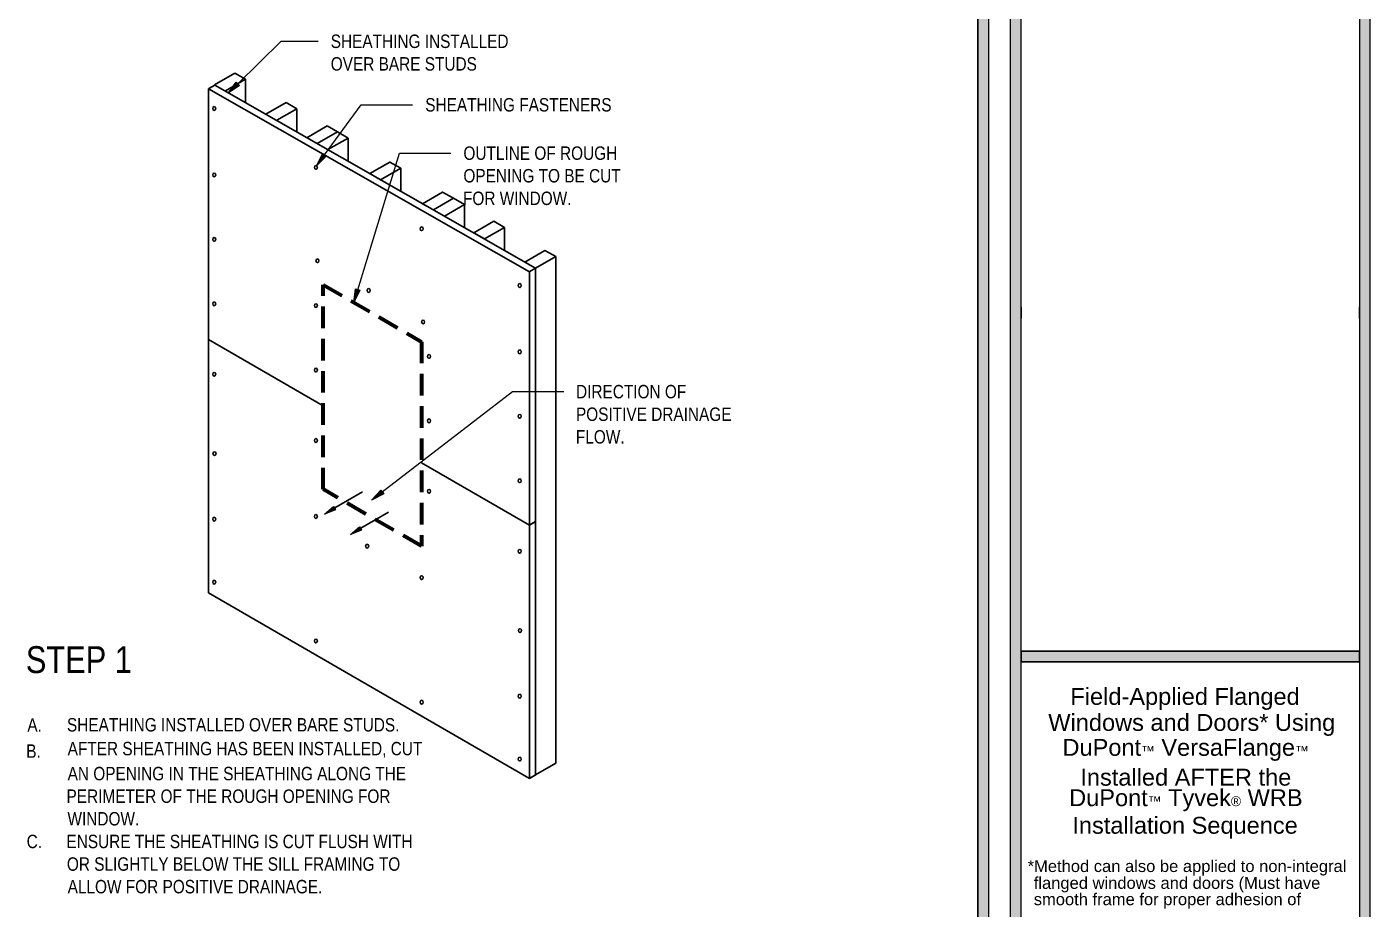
# Model space of a CAD drawing. Header units: inches. Extents: x -20.7 to 76.3, y -55.2 to 19.1.
# Drawn here: x 8.84 to 24.47, y -8.66 to 1.61 of the extents above; entities that cross this region are included whole.
import ezdxf

# ---------------------------------------------------------------- set-up
doc = ezdxf.new("R2010")
doc.units = ezdxf.units.IN
doc.header["$MEASUREMENT"] = 0
for name, pattern in [('AI-Linetype-22', [0.375113, 0.250075, -0.125038]), ('AI-Linetype-23', [1.199738, 0.599869, -0.119974, 0.119974, -0.119974, 0.119974, -0.119974]), ('AI-Linetype-24', [1.199738, 0.599869, -0.119974, 0.119974, -0.119974, 0.119974, -0.119974]), ('AI-Linetype-25', [1.199738, 0.599869, -0.119974, 0.119974, -0.119974, 0.119974, -0.119974]), ('AI-Linetype-26', [1.199738, 0.599869, -0.119974, 0.119974, -0.119974, 0.119974, -0.119974])]:
    doc.linetypes.add(name, pattern=pattern)
doc.layers.get('0').update_dxf_attribs({"lineweight": 0})
for name, color, linetype, lineweight in [('.ATI-TEXT', 7, 'Continuous', 0), ('G-ANNO-TTLB', 7, 'Continuous', 0), ('Isolation Mode', 7, 'Continuous', 0), ('TYVEK', 7, 'Continuous', 0)]:
    doc.layers.add(name, color=color, linetype=linetype, lineweight=lineweight)

# ---------------------------------------------------------------- blocks, each defined once
blk = doc.blocks.new('Block_2')
at = {"char_height": 0.2, "attachment_point": 7}
for s, insert in [('\\C18;\\c0;\\FArial|b0|i0|c1;\\H0.196424;\\W1.000000;Field-Applied Flanged', (20.984, -6.343)), ('\\C18;\\c0;\\FArial|b0|i0|c1;\\H0.196424;\\W1.000000;Windows and Doors* Using', (20.727, -6.646)), ('\\C18;\\c0;\\FArial|b0|i0|c1;\\H0.196424;\\W1.000000;DuPont\\H0.114515;™\\H0.196424; VersaFlange\\H0.114515;™', (20.892, -6.936)), ('\\C18;\\c0;\\FArial|b0|i0|c1;\\H0.196424;\\W1.000000;Installed AFTER the', (21.1, -7.227)), ('\\C18;\\c0;\\FArial|b0|i0|c1;\\H0.196424;\\W1.000000;DuPont\\H0.114515;™\\H0.196424; Tyvek\\H0.114515;®\\H0.196424; WRB', (20.97, -7.522)), ('\\C18;\\c0;\\FArial|b0|i0|c1;\\H0.196424;\\W1.000000;Installation Sequence', (21.007, -7.843))]:
    blk.add_mtext(s, dxfattribs=dict(at, insert=insert))
blk = doc.blocks.new('Block_1')
blk.add_blockref('Block_2', (0, 0))
blk = doc.blocks.new('Block_39')
at = {"layer": 'TYVEK', "color": 18, "lineweight": 25, "true_color": 0x000000}
for points in [[(10.959, 0.892)], [(10.959, -4.974)]]:
    blk.add_lwpolyline(points, dxfattribs=at)
blk = doc.blocks.new('Block_40')
at = {"layer": 'TYVEK', "color": 18, "lineweight": 25, "true_color": 0x000000}
for points in [[(10.959, -4.974)], [(14.694, -7.136)]]:
    blk.add_lwpolyline(points, dxfattribs=at)
blk = doc.blocks.new('Block_42')
at = {"layer": 'TYVEK', "true_color": 0x000000, "transparency": 33554687}
h = blk.add_hatch(color=18, dxfattribs=at)
h.dxf.hatch_style = 2
h.paths.add_polyline_path([(12.431, -4.014), (12.302, -4.063), (12.409, -3.975)])
at = {"layer": 'TYVEK', "color": 18, "lineweight": 25, "true_color": 0x000000}
blk.add_line((12.397, -4.005), (12.745, -3.804), dxfattribs=at)
at = {"layer": 'TYVEK'}
blk.add_lwpolyline([(12.431, -4.014), (12.302, -4.063), (12.409, -3.975), (12.409, -3.975)], close=True, dxfattribs=at)
blk = doc.blocks.new('Block_43')
at = {"layer": 'TYVEK', "true_color": 0x000000, "transparency": 33554687}
h = blk.add_hatch(color=18, dxfattribs=at)
h.dxf.hatch_style = 2
h.paths.add_polyline_path([(12.735, -4.252), (12.605, -4.301), (12.712, -4.213)])
at = {"layer": 'TYVEK', "color": 18, "lineweight": 25, "true_color": 0x000000}
blk.add_line((12.7, -4.243), (13.048, -4.042), dxfattribs=at)
at = {"layer": 'TYVEK'}
blk.add_lwpolyline([(12.735, -4.252), (12.605, -4.301), (12.712, -4.213), (12.712, -4.213)], close=True, dxfattribs=at)
blk = doc.blocks.new('Block_411')
at = {"layer": '.ATI-TEXT', "char_height": 0.2, "attachment_point": 7}
for s, insert in [('\\C18;\\c0;\\FArial Narrow|b0|i0|c1;\\H0.156297;\\W1.000000;A.', (8.845, -6.596)), ('\\C18;\\c0;\\FArial Narrow|b0|i0|c1;\\H0.156297;\\W1.000000;SHEATHING INSTALLED OVER BARE STUDS.', (9.306, -6.596)), ('\\C18;\\c0;\\FArial Narrow|b0|i0|c1;\\H0.156297;\\W1.000000;AFTER SHEATHING HAS BEEN INSTALLED, CUT', (9.314, -6.9)), ('\\C18;\\c0;\\FArial Narrow|b0|i0|c1;\\H0.156297;\\W1.000000;B.', (8.832, -6.9)), ('\\C18;\\c0;\\FArial Narrow|b0|i0|c1;\\H0.156297;\\W1.000000;AN OPENING IN THE SHEATHING ALONG THE', (9.314, -7.164)), ('\\C18;\\c0;\\FArial Narrow|b0|i0|c1;\\H0.156297;\\W1.000000;PERIMETER OF THE ROUGH OPENING FOR', (9.301, -7.427)), ('\\C18;\\c0;\\FArial Narrow|b0|i0|c1;\\H0.156297;\\W1.000000;WINDOW.', (9.312, -7.69)), ('\\C18;\\c0;\\FArial Narrow|b0|i0|c1;\\H0.156297;\\W1.000000;C.', (8.837, -7.954)), ('\\C18;\\c0;\\FArial Narrow|b0|i0|c1;\\H0.156297;\\W1.000000;ENSURE THE SHEATHING IS CUT FLUSH WITH', (9.3, -7.954)), ('\\C18;\\c0;\\FArial Narrow|b0|i0|c1;\\H0.156297;\\W1.000000;OR SLIGHTLY BELOW THE SILL FRAMING TO', (9.305, -8.217)), ('\\C18;\\c0;\\FArial Narrow|b0|i0|c1;\\H0.156297;\\W1.000000;ALLOW FOR POSITIVE DRAINAGE.', (9.314, -8.48))]:
    blk.add_mtext(s, dxfattribs=dict(at, insert=insert))
blk = doc.blocks.new('Block_414')
at = {"layer": '.ATI-TEXT', "char_height": 0.2, "attachment_point": 7}
for s, insert in [('\\C18;\\c0;\\FArial Narrow|b0|i0|c1;\\H0.156297;\\W1.000000;SHEATHING INSTALLED', (12.376, 1.36)), ('\\C18;\\c0;\\FArial Narrow|b0|i0|c1;\\H0.156297;\\W1.000000;OVER BARE STUDS', (12.376, 1.097))]:
    blk.add_mtext(s, dxfattribs=dict(at, insert=insert))
blk = doc.blocks.new('Block_413')
at = {"layer": '.ATI-TEXT', "true_color": 0x000000, "transparency": 33554687}
h = blk.add_hatch(color=18, dxfattribs=at)
h.dxf.hatch_style = 2
h.paths.add_polyline_path([(11.314, 0.926), (11.184, 0.835), (11.277, 0.963)])
at = {"layer": '.ATI-TEXT', "color": 18, "lineweight": 0, "true_color": 0x000000}
for p, q in [((11.296, 0.945), (11.798, 1.44)), ((11.798, 1.44), (12.228, 1.44))]:
    blk.add_line(p, q, dxfattribs=at)
at = {"layer": '.ATI-TEXT'}
blk.add_lwpolyline([(11.314, 0.926), (11.184, 0.835), (11.277, 0.963), (11.277, 0.963)], close=True, dxfattribs=at)
blk.add_blockref('Block_414', (0, 0), dxfattribs=at)
blk = doc.blocks.new('Block_418')
at = {"layer": '.ATI-TEXT', "char_height": 0.2, "attachment_point": 7}
for s, insert in [('\\C18;\\c0;\\FArial Narrow|b0|i0|c1;\\H0.156297;\\W1.000000;OUTLINE OF ROUGH', (13.92, 0.058)), ('\\C18;\\c0;\\FArial Narrow|b0|i0|c1;\\H0.156297;\\W1.000000;OPENING TO BE CUT', (13.92, -0.205)), ('\\C18;\\c0;\\FArial Narrow|b0|i0|c1;\\H0.156297;\\W1.000000;FOR WINDOW.', (13.915, -0.468))]:
    blk.add_mtext(s, dxfattribs=dict(at, insert=insert))
blk = doc.blocks.new('Block_417')
at = {"layer": '.ATI-TEXT', "true_color": 0x000000, "transparency": 33554687}
h = blk.add_hatch(color=18, dxfattribs=at)
h.dxf.hatch_style = 2
h.paths.add_polyline_path([(12.715, -1.458), (12.645, -1.6), (12.665, -1.443)])
at = {"layer": '.ATI-TEXT', "color": 18, "lineweight": 0, "true_color": 0x000000}
for p, q in [((12.69, -1.451), (13.175, 0.138)), ((13.175, 0.138), (13.773, 0.138))]:
    blk.add_line(p, q, dxfattribs=at)
at = {"layer": '.ATI-TEXT'}
blk.add_lwpolyline([(12.715, -1.458), (12.645, -1.6), (12.665, -1.443), (12.665, -1.443)], close=True, dxfattribs=at)
blk.add_blockref('Block_418', (0, 0), dxfattribs=at)
blk = doc.blocks.new('Block_419')
at = {"layer": '.ATI-TEXT', "true_color": 0x000000, "transparency": 33554687}
h = blk.add_hatch(color=18, dxfattribs=at)
h.dxf.hatch_style = 2
h.paths.add_polyline_path([(12.324, 0.103), (12.211, -0.008), (12.282, 0.134)])
at = {"layer": '.ATI-TEXT', "color": 18, "lineweight": 0, "true_color": 0x000000}
for p, q in [((12.303, 0.118), (12.729, 0.701)), ((12.729, 0.701), (13.327, 0.701))]:
    blk.add_line(p, q, dxfattribs=at)
at = {"layer": '.ATI-TEXT'}
blk.add_lwpolyline([(12.324, 0.103), (12.211, -0.008), (12.282, 0.134), (12.282, 0.134)], close=True, dxfattribs=at)
at = {"layer": '.ATI-TEXT', "insert": (13.476, 0.621), "char_height": 0.2, "attachment_point": 7}
blk.add_mtext('\\C18;\\c0;\\FArial Narrow|b0|i0|c1;\\H0.156297;\\W1.000000;SHEATHING FASTENERS', dxfattribs=at)
blk = doc.blocks.new('Block_425')
at = {"layer": '.ATI-TEXT', "char_height": 0.2, "attachment_point": 7}
for s, insert in [('\\C18;\\c0;\\FArial Narrow|b0|i0|c1;\\H0.156297;\\W1.000000;DIRECTION OF', (15.231, -2.718)), ('\\C18;\\c0;\\FArial Narrow|b0|i0|c1;\\H0.156297;\\W1.000000;POSITIVE DRAINAGE', (15.23, -2.981)), ('\\C18;\\c0;\\FArial Narrow|b0|i0|c1;\\H0.156297;\\W1.000000;FLOW.', (15.229, -3.244))]:
    blk.add_mtext(s, dxfattribs=dict(at, insert=insert))
blk = doc.blocks.new('Block_424')
at = {"layer": '.ATI-TEXT', "true_color": 0x000000, "transparency": 33554687}
h = blk.add_hatch(color=18, dxfattribs=at)
h.dxf.hatch_style = 2
h.paths.add_polyline_path([(12.992, -3.827), (12.852, -3.901), (12.96, -3.785)])
at = {"layer": '.ATI-TEXT', "color": 18, "lineweight": 0, "true_color": 0x000000}
for p, q in [((12.976, -3.806), (14.49, -2.638)), ((14.49, -2.638), (15.088, -2.638))]:
    blk.add_line(p, q, dxfattribs=at)
at = {"layer": '.ATI-TEXT'}
blk.add_lwpolyline([(12.992, -3.827), (12.852, -3.901), (12.96, -3.785), (12.96, -3.785)], close=True, dxfattribs=at)
blk.add_blockref('Block_425', (0, 0), dxfattribs=at)

msp = doc.modelspace()

# ---------------------------------------------------------------- hatches: boundary and pattern name
at = {"layer": 'G-ANNO-TTLB', "true_color": 0xff00ff, "transparency": 33554687}
h = msp.add_hatch(color=6, dxfattribs=at)
edge = h.paths.add_edge_path()
edge.add_spline(control_points=[(20.034, -15.135), (20.034, -15.135), (-20.666, -15.135), (-20.666, -15.135), (-20.666, -15.135), (-20.666, 19.001), (-20.666, 19.001), (-20.666, 19.001), (20.034, 19.001), (20.034, 19.001), (20.034, 19.001), (20.034, -15.135), (20.034, -15.135)], knot_values=[0, 0, 0, 0, 1, 1, 1, 2, 2, 2, 3, 3, 3, 4, 4, 4, 4], degree=3, periodic=0)
edge = h.paths.add_edge_path()
edge.add_spline(control_points=[(-20.541, 18.876), (-20.541, 18.876), (-20.541, -15.01), (-20.541, -15.01), (-20.541, -15.01), (19.909, -15.01), (19.909, -15.01), (19.909, -15.01), (19.909, 18.876), (19.909, 18.876), (19.909, 18.876), (-20.541, 18.876), (-20.541, 18.876)], knot_values=[0, 0, 0, 0, 1, 1, 1, 2, 2, 2, 3, 3, 3, 4, 4, 4, 4], degree=3, periodic=0)
edge.add_line((-20.541, 18.876), (-20.541, 18.876))
h = msp.add_hatch(color=6, dxfattribs=at)
edge = h.paths.add_edge_path()
edge.add_spline(control_points=[(24.473, 19.001), (24.473, 19.001), (24.473, -15.135), (24.473, -15.135), (24.473, -15.135), (20.285, -15.135), (20.285, -15.135), (20.285, -15.135), (20.285, 19.001), (20.285, 19.001), (20.285, 19.001), (24.473, 19.001), (24.473, 19.001)], knot_values=[0, 0, 0, 0, 1, 1, 1, 2, 2, 2, 3, 3, 3, 4, 4, 4, 4], degree=3, periodic=0)
edge = h.paths.add_edge_path()
edge.add_spline(control_points=[(24.348, 18.876), (24.348, 18.876), (20.41, 18.876), (20.41, 18.876), (20.41, 18.876), (20.41, -15.01), (20.41, -15.01), (20.41, -15.01), (24.348, -15.01), (24.348, -15.01), (24.348, -15.01), (24.348, 18.876), (24.348, 18.876)], knot_values=[0, 0, 0, 0, 1, 1, 1, 2, 2, 2, 3, 3, 3, 4, 4, 4, 4], degree=3, periodic=0)
edge.add_line((24.348, 18.876), (24.348, 18.876))
msp.add_hatch(color=6, dxfattribs=at).paths.add_polyline_path([(24.348, -5.782), (20.41, -5.782), (20.41, -5.657), (24.348, -5.657)])

# ---------------------------------------------------------------- linework, layer by layer
at = {"layer": 'G-ANNO-TTLB', "color": 6, "lineweight": 9, "true_color": 0xff00ff}
for p, q in [((20.034, -15.135), (20.034, 19.001)), ((20.285, 19.001), (20.285, -15.135)), ((24.473, -15.135), (24.473, 19.001)), ((19.909, -15.01), (19.909, 18.876)), ((19.909, 18.876), (19.909, -15.01)), ((20.41, -15.01), (20.41, 18.876)), ((24.348, 18.876), (24.348, -15.01)), ((20.41, -1.656), (20.41, -1.781)), ((24.348, -1.781), (24.348, -1.656)), ((24.348, -5.657), (20.41, -5.657)), ((20.41, -5.657), (20.41, -5.782)), ((20.41, -5.782), (24.348, -5.782)), ((24.348, -5.782), (24.348, -5.657))]:
    msp.add_line(p, q, dxfattribs=at)
at = {"layer": 'G-ANNO-TTLB'}
msp.add_lwpolyline([(24.348, -5.782), (20.41, -5.782), (20.41, -5.657), (24.348, -5.657)], close=True, dxfattribs=at)
for points in [[(20.034, -15.135), (20.034, -15.135), (-20.666, -15.135), (-20.666, -15.135), (-20.666, -15.135), (-20.666, 19.001), (-20.666, 19.001), (-20.666, 19.001), (20.034, 19.001), (20.034, 19.001), (20.034, 19.001), (20.034, -15.135), (20.034, -15.135)], [(24.473, 19.001), (24.473, 19.001), (24.473, -15.135), (24.473, -15.135), (24.473, -15.135), (20.285, -15.135), (20.285, -15.135), (20.285, -15.135), (20.285, 19.001), (20.285, 19.001), (20.285, 19.001), (24.473, 19.001), (24.473, 19.001)], [(-20.541, 18.876), (-20.541, 18.876), (-20.541, -15.01), (-20.541, -15.01), (-20.541, -15.01), (19.909, -15.01), (19.909, -15.01), (19.909, -15.01), (19.909, 18.876), (19.909, 18.876), (19.909, 18.876), (-20.541, 18.876), (-20.541, 18.876)], [(24.348, 18.876), (24.348, 18.876), (20.41, 18.876), (20.41, 18.876), (20.41, 18.876), (20.41, -15.01), (20.41, -15.01), (20.41, -15.01), (24.348, -15.01), (24.348, -15.01), (24.348, -15.01), (24.348, 18.876), (24.348, 18.876)]]:
    msp.add_open_spline(points, degree=3, knots=[0, 0, 0, 0, 1, 1, 1, 2, 2, 2, 3, 3, 3, 4, 4, 4, 4], dxfattribs=at)
at = {"layer": 'TYVEK', "color": 33, "lineweight": 25, "true_color": 0xcc9966}
for p, q in [((11.023, 0.933), (11.259, 1.07)), ((11.151, 0.863), (11.384, 0.998)), ((11.259, 1.07), (11.384, 0.998)), ((11.384, 0.729), (11.384, 0.998)), ((11.026, 0.931), (11.023, 0.933)), ((11.619, 0.591), (11.856, 0.728)), ((11.748, 0.521), (11.981, 0.656)), ((11.856, 0.728), (11.981, 0.656)), ((11.981, 0.387), (11.981, 0.656)), ((12.099, 0.318), (12.333, 0.457)), ((12.219, 0.25), (12.453, 0.385)), ((12.333, 0.457), (12.453, 0.385)), ((12.344, 0.179), (12.578, 0.314)), ((12.453, 0.385), (12.578, 0.314)), ((12.578, 0.045), (12.578, 0.314)), ((12.957, -0.171), (13.19, -0.036)), ((13.19, -0.305), (13.19, -0.036)), ((13.57, -0.522), (13.803, -0.387)), ((13.701, -0.596), (13.931, -0.46)), ((13.803, -0.387), (13.931, -0.46)), ((13.931, -0.46), (13.931, -0.728)), ((14.166, -0.861), (14.4, -0.726)), ((14.4, -0.996), (14.4, -0.726)), ((14.76, -1.201), (14.994, -1.066)), ((14.994, -6.962), (14.994, -1.066)), ((14.994, -6.962), (14.76, -7.097))]:
    msp.add_line(p, q, dxfattribs=at)
at = {"layer": 'TYVEK', "color": 2, "lineweight": 25, "true_color": 0xffff00}
for p, q in [((11.02, 0.926), (10.954, 0.887)), ((10.954, 0.887), (10.954, -4.979)), ((14.688, -1.245), (10.954, 0.887)), ((14.688, -1.245), (14.688, -7.141)), ((10.954, -2.031), (12.287, -2.803)), ((14.688, -7.141), (14.688, -2.048)), ((13.434, -3.467), (14.688, -4.193)), ((14.755, -4.154), (14.688, -4.193)), ((10.954, -4.979), (14.688, -7.141)), ((14.755, -7.102), (14.688, -7.141))]:
    msp.add_line(p, q, dxfattribs=at)
at = {"layer": 'TYVEK', "color": 2, "lineweight": 25, "true_color": 0xf7ec13}
for p, q in [((11.026, 0.931), (10.959, 0.892)), ((14.76, -1.201), (11.026, 0.931)), ((14.76, -1.201), (14.694, -1.24)), ((14.76, -7.097), (14.76, -1.201)), ((14.76, -4.149), (14.694, -4.188)), ((14.76, -7.097), (14.694, -7.136))]:
    msp.add_line(p, q, dxfattribs=at)
at = {"layer": 'TYVEK', "color": 33, "lineweight": 25, "true_color": 0xcc9966}
for points in [[(12.957, -0.172), (12.832, -0.1), (13.065, 0.035), (13.19, -0.036)], [(13.57, -0.522), (13.444, -0.45), (13.678, -0.315), (13.803, -0.387)], [(14.166, -0.861), (14.04, -0.79), (14.275, -0.654), (14.4, -0.726)], [(14.76, -1.201), (14.635, -1.13), (14.869, -0.995), (14.994, -1.066)]]:
    msp.add_lwpolyline(points, dxfattribs=at)
at = {"layer": 'TYVEK', "color": 2, "linetype": 'AI-Linetype-22', "lineweight": 60, "true_color": 0xffff00}
msp.add_lwpolyline([(12.287, -1.393), (13.434, -2.057), (13.434, -4.438), (12.287, -3.774)], close=True, dxfattribs=at)
at = {"layer": 'TYVEK', "color": 247, "linetype": 'AI-Linetype-23', "lineweight": 25, "true_color": 0x7f3f4f}
msp.add_lwpolyline([(12.287, -1.393)], dxfattribs=at)
at = {"layer": 'TYVEK', "color": 247, "linetype": 'AI-Linetype-24', "lineweight": 25, "true_color": 0x7f3f4f}
msp.add_lwpolyline([(13.343, -2.057)], dxfattribs=at)
at = {"layer": 'TYVEK', "color": 247, "linetype": 'AI-Linetype-26', "lineweight": 25, "true_color": 0x7f3f4f}
msp.add_lwpolyline([(12.287, -3.774)], dxfattribs=at)
at = {"layer": 'TYVEK', "color": 247, "linetype": 'AI-Linetype-25', "lineweight": 25, "true_color": 0x7f3f4f}
msp.add_lwpolyline([(13.434, -4.438)], dxfattribs=at)
at = {"layer": 'TYVEK', "color": 133, "lineweight": 25, "true_color": 0x6fccdd}
msp.add_lwpolyline([(13.439, -4.791)], dxfattribs=at)
at = {"layer": 'TYVEK', "color": 252, "lineweight": 25, "true_color": 0x848484}
for centre in [(11.02, 0.658), (11.02, -0.115), (12.203, -0.028), (13.434, -0.741), (11.02, -0.865), (12.221, -1.114), (14.575, -1.402), (12.818, -1.46), (11.02, -1.615), (12.203, -1.636), (13.451, -1.827), (14.575, -2.175), (13.52, -2.227), (11.02, -2.436), (12.203, -2.386), (13.52, -2.977), (14.575, -2.925), (12.203, -3.207), (11.023, -3.359), (14.575, -3.675), (13.52, -3.798), (11.02, -4.122), (12.203, -4.091), (12.8, -4.436), (14.575, -4.496), (11.02, -4.855), (13.434, -4.803), (14.578, -5.419), (12.203, -5.54), (13.434, -6.253), (14.575, -6.182), (14.575, -6.915)]:
    msp.add_ellipse(centre, major_axis=(0, 0.0221), ratio=0.812499, dxfattribs=at)

# ---------------------------------------------------------------- block references
at = {"layer": '.ATI-TEXT'}
for name in ['Block_413', 'Block_419', 'Block_417', 'Block_424', 'Block_411']:
    msp.add_blockref(name, (0, 0), dxfattribs=at)
msp.add_blockref('Block_1', (0, 0))
at = {"layer": 'TYVEK'}
for name in ['Block_39', 'Block_42', 'Block_43', 'Block_40']:
    msp.add_blockref(name, (0, 0), dxfattribs=at)

# ---------------------------------------------------------------- texts
at = {"layer": '.ATI-TEXT', "insert": (8.828, -5.918), "char_height": 0.2, "attachment_point": 7}
msp.add_mtext('\\C18;\\c0;\\FArial Narrow|b0|i0|c1;\\H0.312594;\\W1.000000;STEP 1', dxfattribs=at)
at = {"layer": 'Isolation Mode', "char_height": 0.2, "attachment_point": 7}
for s, insert in [('\\C18;\\c0;\\FArial|b0|i0|c1;\\H0.137667;\\W1.000000;*Method can also be applied to non-integral', (20.487, -8.271)), ('\\C18;\\c0;\\FArial|b0|i0|c1;\\H0.137667;\\W1.000000;flanged windows and doors (Must have', (20.558, -8.467)), ('\\C18;\\c0;\\FArial|b0|i0|c1;\\H0.137667;\\W1.000000;smooth frame for proper adhesion of ', (20.558, -8.657))]:
    msp.add_mtext(s, dxfattribs=dict(at, insert=insert))

doc.saveas('drawing.dxf')
